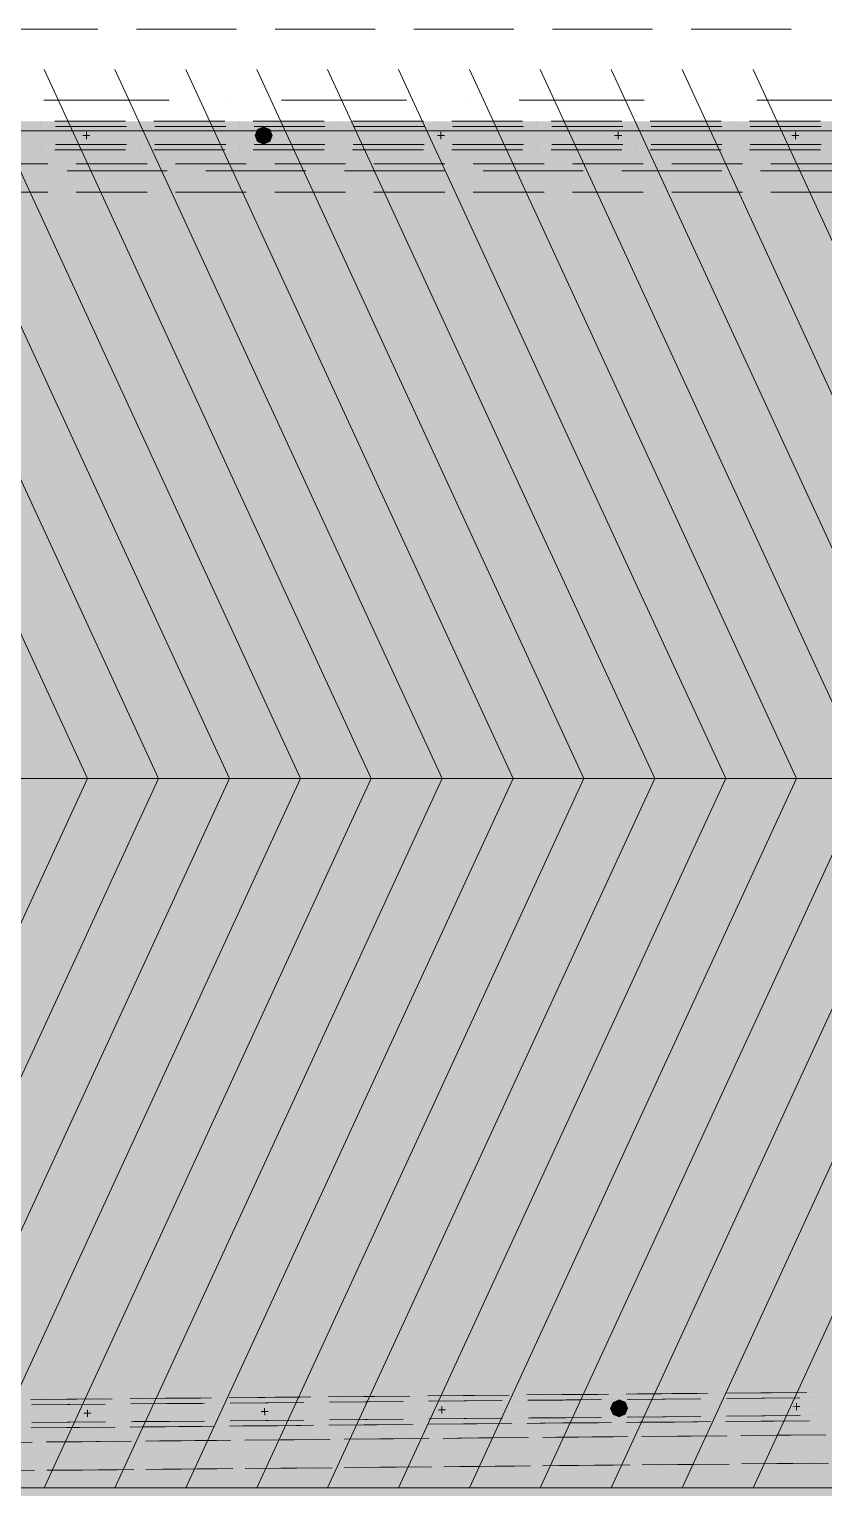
# Model space of a CAD drawing. Header units: inches. Extents: x 206002 to 410047, y 60394 to 83306.
# Drawn here: x 235411 to 236535, y 79249 to 81311 of the extents above; entities that cross this region are included whole.
import ezdxf

# ---------------------------------------------------------------- set-up
doc = ezdxf.new("R2010")
doc.units = ezdxf.units.IN
doc.header["$MEASUREMENT"] = 0
doc.layers.add('PDF_Shell - Roof', color=7, linetype='Continuous')
doc.layers.add('PDF_Structural - Bearing', color=7, linetype='Continuous')

msp = doc.modelspace()

# ---------------------------------------------------------------- hatches: boundary and pattern name
at = {"layer": 'PDF_Structural - Bearing', "true_color": 0xffffff, "transparency": 33554559}
for points in [[(237471.4, 81181), (226785.1, 81181), (226768.8, 81181), (226742.4, 81181), (226731.9, 81179.6), (226728.5, 81178.1), (226744.5, 81140.8), (226745.1, 81140.9), (226768.8, 81140.9), (226785.1, 81140.9), (237471.4, 81140.9)], [(237471.4, 81173.5), (226787.2, 81173.5), (226770.5, 81173.5), (226767.2, 81173.5), (226742.9, 81173.5), (226733.9, 81172.3), (226732.3, 81171.6), (226742.3, 81148.1), (226744.6, 81148.4), (226767.2, 81148.4), (226770.5, 81148.4), (226787.2, 81148.4), (237471.4, 81148.4)], [(235742.4, 81148.9), (235751, 81152.5), (235754.5, 81161), (235751, 81169.5), (235742.4, 81173), (235733.9, 81169.5), (235730.4, 81161), (235733.9, 81152.5)], [(237471.4, 81120.9), (226845.5, 81120.8), (226829.1, 81120.8), (226802.5, 81120.8), (226791.8, 81119.3), (226787.9, 81117.5), (226804.6, 81080.6), (226805.4, 81080.7), (226829.1, 81080.7), (226845.5, 81080.7), (237471.4, 81080.8)], [(237652.5, 79400.4), (237612.4, 79400.4), (237612.4, 79394.2), (228290.6, 79308.2), (228274.4, 79308), (228247.7, 79307.8), (228237.2, 79306.3), (228234, 79304.8), (228250.3, 79267.6), (228250.8, 79267.7), (228274.7, 79267.9), (228291, 79268.1), (237619.6, 79354.2), (237632.6, 79354.3), (237652.5, 79354.5)], [(237582.6, 79393.9), (228290.6, 79308.2), (228274.4, 79308), (228247.7, 79307.8), (228237.2, 79306.3), (228234, 79304.8), (228250.3, 79267.6), (228250.8, 79267.7), (228274.7, 79267.9), (228291, 79268.1), (237583, 79353.8)], [(237619.6, 79398.2), (237619.4, 79396.5), (237618.1, 79393.4), (237616, 79390.6), (237613.3, 79388.5), (237610.2, 79387.2), (237606, 79386.6), (237590.3, 79386.5), (228293.1, 79300.7), (228276.3, 79300.5), (228272.6, 79300.5), (228248.3, 79300.3), (228241.1, 79299.2), (228244.8, 79274), (228246.3, 79274.6), (228250.2, 79275.2), (228272.8, 79275.4), (228276.6, 79275.5), (228293.3, 79275.6), (237590.5, 79361.4), (237607.1, 79361.6), (237607.9, 79361.6), (237617, 79362.9), (237626.1, 79366.7), (237633.9, 79372.9), (237640, 79380.8), (237643.1, 79388.4)], [(237582.7, 79386.4), (228293.1, 79300.7), (228276.3, 79300.5), (228272.6, 79300.5), (228248.3, 79300.3), (228241.1, 79299.2), (228244.8, 79274), (228246.3, 79274.6), (228250.2, 79275.2), (228272.8, 79275.4), (228276.6, 79275.5), (228293.3, 79275.6), (237582.9, 79361.4)], [(236245.3, 79349.5), (236253.8, 79353.1), (236257.2, 79361.6), (236253.6, 79370.1), (236245.1, 79373.6), (236236.5, 79370), (236233.1, 79361.4), (236236.7, 79353)], [(236245.3, 79349.5), (236253.8, 79353.1), (236257.2, 79361.6), (236253.6, 79370.1), (236245.1, 79373.6), (236236.5, 79370), (236233.1, 79361.4), (236236.7, 79353)], [(237712.6, 79342), (237672.5, 79342), (237672.5, 79334.6), (228284.4, 79248), (228284.7, 79207.9), (237679.1, 79294.6), (237692.8, 79294.7), (237712.6, 79294.9)]]:
    msp.add_hatch(color=7, dxfattribs=at).paths.add_polyline_path(points)

# ---------------------------------------------------------------- linework, layer by layer
at = {"layer": 'PDF_Shell - Roof', "lineweight": 13}
msp.add_lwpolyline([(230813.4, 81167.7), (230848.1, 81167.7), (237582.3, 81167.7), (237582.3, 79162.5), (230848.1, 79162.5), (230813.4, 79162.5)], dxfattribs=at)
at = {"layer": 'PDF_Shell - Roof', "color": 7, "lineweight": 0, "true_color": 0xffffff, "transparency": 33554559}
msp.add_solid([(230848.1, 79162.5), (230848.1, 81167.7), (237582.3, 79162.5), (237582.3, 81167.7)], dxfattribs=at)
at = {"layer": 'PDF_Structural - Bearing', "lineweight": 18}
for points in [[(235366.4, 81311.3), (235507.9, 81311.3)], [(235562.6, 81311.3), (235704, 81311.3)], [(235758.7, 81311.3), (235900.1, 81311.3)], [(235954.8, 81311.3), (236096.3, 81311.3)], [(236150.9, 81311.3), (236292.4, 81311.3)], [(236347, 81311.3), (236488.6, 81311.3)], [(235464.5, 81110.8), (235606, 81110.8)], [(235660.6, 81110.8), (235802.1, 81110.8)], [(235856.7, 81110.8), (235998.2, 81110.8)], [(236052.8, 81110.8), (236194.3, 81110.8)], [(236249, 81110.8), (236390.4, 81110.8)], [(236445.1, 81110.8), (236586.7, 81110.8)]]:
    msp.add_lwpolyline(points, dxfattribs=at)
for points in [[(235493.5, 80251.8), (235030.8, 81254.4), (235493.5, 80251.8), (235030.8, 79249.2)], [(235593.7, 80251.8), (235131, 81254.4), (235593.7, 80251.8), (235131, 79249.2)], [(235694, 80251.8), (235231.3, 81254.4), (235694, 80251.8), (235231.3, 79249.2)], [(235794.3, 80251.8), (235331.6, 81254.4), (235794.3, 80251.8), (235331.6, 79249.2)], [(235894.5, 80251.8), (235431.8, 81254.4), (235894.5, 80251.8), (235431.8, 79249.2)], [(235994.8, 80251.8), (235532.1, 81254.4), (235994.8, 80251.8), (235532.1, 79249.2)], [(236095.1, 80251.8), (235632.3, 81254.4), (236095.1, 80251.8), (235632.3, 79249.2)], [(236195.3, 80251.8), (235732.6, 81254.4), (236195.3, 80251.8), (235732.6, 79249.2)], [(236295.6, 80251.8), (235832.9, 81254.4), (236295.6, 80251.8), (235832.9, 79249.2)], [(236395.9, 80251.8), (235933.1, 81254.4), (236395.9, 80251.8), (235933.1, 79249.2)], [(236496.1, 80251.8), (236033.4, 81254.4), (236496.1, 80251.8), (236033.4, 79249.2)], [(236596.4, 80251.8), (236133.7, 81254.4), (236596.4, 80251.8), (236133.7, 79249.2)], [(236696.6, 80251.8), (236233.9, 81254.4), (236696.6, 80251.8), (236233.9, 79249.2)], [(236796.9, 80251.8), (236334.2, 81254.4), (236796.9, 80251.8), (236334.2, 79249.2)], [(236897.2, 80251.8), (236434.5, 81254.4), (236897.2, 80251.8), (236434.5, 79249.2)]]:
    msp.add_lwpolyline(points, close=True, dxfattribs=at)
at = {"layer": 'PDF_Structural - Bearing', "lineweight": 20}
for points in [[(235431.7, 81211), (235608.6, 81211)], [(235697, 81211), (235697, 81211)], [(235767.7, 81211), (235944.6, 81211)], [(236033, 81211), (236033, 81211)], [(236103.8, 81211), (236280.6, 81211)], [(236369.1, 81211), (236369.1, 81211)], [(236439.8, 81211), (236616.6, 81211)]]:
    msp.add_lwpolyline(points, dxfattribs=at)
at = {"layer": 'PDF_Structural - Bearing', "lineweight": 13}
for points in [[(235426.9, 81181), (235426.9, 81181)], [(235428, 81173.5), (235428, 81173.5)], [(235547.2, 81181), (235497.1, 81181), (235447, 81181)], [(235548.3, 81173.5), (235498.2, 81173.5), (235448.1, 81173.5)], [(235491.8, 81166), (235491.8, 81161), (235491.8, 81156)], [(235567.3, 81181), (235567.3, 81181)], [(235568.4, 81173.5), (235568.4, 81173.5)], [(235687.6, 81181), (235637.5, 81181), (235587.3, 81181)], [(235688.7, 81173.5), (235638.6, 81173.5), (235588.4, 81173.5)], [(235707.6, 81181), (235707.6, 81181)], [(235708.7, 81173.5), (235708.7, 81173.5)], [(235828, 81181), (235777.8, 81181), (235727.7, 81181)], [(235829.1, 81173.5), (235778.9, 81173.5), (235728.8, 81173.5)], [(235848, 81181), (235848, 81181)], [(235849.1, 81173.5), (235849.1, 81173.5)], [(235968.3, 81181), (235918.2, 81181), (235868.1, 81181)], [(235969.4, 81173.5), (235919.3, 81173.5), (235869.2, 81173.5)], [(235988.4, 81181), (235988.4, 81181)], [(235989.5, 81173.5), (235989.5, 81173.5)], [(235993.1, 81166), (235993.1, 81161), (235993.1, 81156)], [(236108.7, 81181), (236058.6, 81181), (236008.4, 81181)], [(236109.8, 81173.5), (236059.7, 81173.5), (236009.5, 81173.5)], [(236128.8, 81181), (236128.8, 81181)], [(236129.9, 81173.5), (236129.9, 81173.5)], [(236249.1, 81181), (236198.9, 81181), (236148.8, 81181)], [(236250.2, 81173.5), (236200, 81173.5), (236149.9, 81173.5)], [(236243.8, 81166), (236243.8, 81161), (236243.8, 81156)], [(236269.1, 81181), (236269.1, 81181)], [(236270.2, 81173.5), (236270.2, 81173.5)], [(236389.4, 81181), (236339.3, 81181), (236289.2, 81181)], [(236390.5, 81173.5), (236340.4, 81173.5), (236290.3, 81173.5)], [(236409.5, 81181), (236409.5, 81181)], [(236410.6, 81173.5), (236410.6, 81173.5)], [(236529.8, 81181), (236479.7, 81181), (236429.5, 81181)], [(236530.9, 81173.5), (236480.8, 81173.5), (236430.6, 81173.5)], [(236494.4, 81166), (236494.4, 81161), (236494.4, 81156)], [(235428, 81148.4), (235428, 81148.4)], [(235448.1, 81148.4), (235498.2, 81148.4), (235548.3, 81148.4)], [(235496.8, 81161), (235491.8, 81161), (235486.8, 81161)], [(235568.4, 81148.4), (235568.4, 81148.4)], [(235588.4, 81148.4), (235638.6, 81148.4), (235688.7, 81148.4)], [(235708.7, 81148.4), (235708.7, 81148.4)], [(235728.8, 81148.4), (235778.9, 81148.4), (235829.1, 81148.4)], [(235730.4, 81161), (235730.4, 81161)], [(235754.5, 81161), (235754.5, 81161)], [(235849.1, 81148.4), (235849.1, 81148.4)], [(235869.2, 81148.4), (235919.3, 81148.4), (235969.4, 81148.4)], [(235998.1, 81161), (235993.1, 81161), (235988.1, 81161)], [(235989.5, 81148.4), (235989.5, 81148.4)], [(236009.5, 81148.4), (236059.7, 81148.4), (236109.8, 81148.4)], [(236129.9, 81148.4), (236129.9, 81148.4)], [(236149.9, 81148.4), (236200, 81148.4), (236250.2, 81148.4)], [(236248.8, 81161), (236243.8, 81161), (236238.7, 81161)], [(236270.2, 81148.4), (236270.2, 81148.4)], [(236290.3, 81148.4), (236340.4, 81148.4), (236390.5, 81148.4)], [(236410.6, 81148.4), (236410.6, 81148.4)], [(236430.6, 81148.4), (236480.8, 81148.4), (236530.9, 81148.4)], [(236499.4, 81161), (236494.4, 81161), (236489.4, 81161)], [(235426.9, 81140.9), (235426.9, 81140.9)], [(235447, 81140.9), (235497.1, 81140.9), (235547.2, 81140.9)], [(235567.3, 81140.9), (235567.3, 81140.9)], [(235587.3, 81140.9), (235637.5, 81140.9), (235687.6, 81140.9)], [(235707.6, 81140.9), (235707.6, 81140.9)], [(235727.7, 81140.9), (235777.8, 81140.9), (235828, 81140.9)], [(235848, 81140.9), (235848, 81140.9)], [(235868.1, 81140.9), (235918.2, 81140.9), (235968.3, 81140.9)], [(235988.4, 81140.9), (235988.4, 81140.9)], [(236008.4, 81140.9), (236058.6, 81140.9), (236108.7, 81140.9)], [(236128.8, 81140.9), (236128.8, 81140.9)], [(236148.8, 81140.9), (236198.9, 81140.9), (236249.1, 81140.9)], [(236269.1, 81140.9), (236269.1, 81140.9)], [(236289.2, 81140.9), (236339.3, 81140.9), (236389.4, 81140.9)], [(236409.5, 81140.9), (236409.5, 81140.9)], [(236429.5, 81140.9), (236479.7, 81140.9), (236529.8, 81140.9)], [(235437.1, 81120.9), (235387, 81120.9), (235336.9, 81120.9)], [(235457.2, 81120.9), (235457.2, 81120.9)], [(235577.5, 81120.9), (235527.4, 81120.9), (235477.2, 81120.9)], [(235597.6, 81120.9), (235597.6, 81120.9)], [(235717.9, 81120.9), (235667.7, 81120.9), (235617.6, 81120.9)], [(235737.9, 81120.9), (235737.9, 81120.9)], [(235858.2, 81120.9), (235808.1, 81120.9), (235758, 81120.9)], [(235878.3, 81120.9), (235878.3, 81120.9)], [(235998.6, 81120.9), (235948.5, 81120.9), (235898.3, 81120.9)], [(236018.7, 81120.9), (236018.7, 81120.9)], [(236139, 81120.9), (236088.8, 81120.9), (236038.7, 81120.9)], [(236159, 81120.9), (236159, 81120.9)], [(236279.3, 81120.9), (236229.2, 81120.9), (236179.1, 81120.9)], [(236299.4, 81120.9), (236299.4, 81120.9)], [(236419.7, 81120.9), (236369.6, 81120.9), (236319.5, 81120.9)], [(236439.8, 81120.9), (236439.8, 81120.9)], [(236560.1, 81120.9), (236510, 81120.9), (236459.8, 81120.9)], [(235336.9, 81080.8), (235387, 81080.8), (235437.1, 81080.8)], [(235457.2, 81080.8), (235457.2, 81080.8)], [(235477.2, 81080.8), (235527.4, 81080.8), (235577.5, 81080.8)], [(235597.6, 81080.8), (235597.6, 81080.8)], [(235617.6, 81080.8), (235667.7, 81080.8), (235717.9, 81080.8)], [(235737.9, 81080.8), (235737.9, 81080.8)], [(235758, 81080.8), (235808.1, 81080.8), (235858.2, 81080.8)], [(235878.3, 81080.8), (235878.3, 81080.8)], [(235898.3, 81080.8), (235948.5, 81080.8), (235998.6, 81080.8)], [(236018.7, 81080.8), (236018.7, 81080.8)], [(236038.7, 81080.8), (236088.8, 81080.8), (236139, 81080.8)], [(236159, 81080.8), (236159, 81080.8)], [(236179.1, 81080.8), (236229.2, 81080.8), (236279.3, 81080.8)], [(236299.4, 81080.8), (236299.4, 81080.8)], [(236319.5, 81080.8), (236369.6, 81080.8), (236419.7, 81080.8)], [(236439.8, 81080.8), (236439.8, 81080.8)], [(236459.8, 81080.8), (236510, 81080.8), (236560.1, 81080.8)], [(237582.3, 80652.9), (237582.3, 79249.2), (228174.3, 79249.2), (237582.3, 79249.2), (237582.3, 77845.5)], [(235513.3, 79374.8), (235463.2, 79374.4), (235413.1, 79373.9)], [(235528.2, 79375), (235478, 79374.5), (235427.9, 79374)], [(235533.4, 79375), (235533.4, 79375)], [(235548.2, 79375.2), (235548.2, 79375.2)], [(235653.7, 79376.1), (235603.6, 79375.7), (235553.4, 79375.2)], [(235668.5, 79376.3), (235618.4, 79375.8), (235568.3, 79375.3)], [(235673.8, 79376.3), (235673.8, 79376.3)], [(235688.6, 79376.5), (235688.6, 79376.5)], [(235794.1, 79377.4), (235743.9, 79377), (235693.8, 79376.5)], [(235808.9, 79377.6), (235758.8, 79377.1), (235708.6, 79376.6)], [(235814.1, 79377.6), (235814.1, 79377.6)], [(235829, 79377.7), (235829, 79377.7)], [(235934.3, 79378.7), (235884.2, 79378.3), (235834.2, 79377.8)], [(235949.3, 79378.9), (235899.1, 79378.4), (235849, 79377.9)], [(235954.4, 79378.9), (235954.4, 79378.9)], [(235955.7, 79371.4), (235955.7, 79371.4)], [(235959.5, 79371.4), (235959.5, 79371.4)], [(235969.3, 79379), (235969.3, 79379)], [(236074.7, 79380), (236024.6, 79379.6), (235974.4, 79379.1)], [(236076, 79372.5), (236025.9, 79372), (235975.7, 79371.6)], [(236079.8, 79372.5), (236029.7, 79372.1), (235979.6, 79371.6)], [(236089.6, 79380.2), (236039.5, 79379.7), (235989.4, 79379.2)], [(236094.8, 79380.2), (236094.8, 79380.2)], [(236096.1, 79372.7), (236096.1, 79372.7)], [(236099.9, 79372.7), (236099.9, 79372.7)], [(236109.7, 79380.3), (236109.7, 79380.3)], [(236215.1, 79381.3), (236164.9, 79380.9), (236114.8, 79380.4)], [(236216.4, 79373.8), (236166.2, 79373.3), (236116.1, 79372.9)], [(236220.2, 79373.8), (236170.1, 79373.4), (236119.9, 79372.9)], [(236230, 79381.4), (236179.9, 79381), (236129.8, 79380.5)], [(236235.1, 79381.5), (236235.1, 79381.5)], [(236236.4, 79374), (236236.4, 79374)], [(236240.2, 79374), (236240.2, 79374)], [(236250.1, 79381.6), (236250.1, 79381.6)], [(236355.4, 79382.6), (236305.3, 79382.2), (236255.2, 79381.7)], [(236356.7, 79375.1), (236306.6, 79374.6), (236256.5, 79374.2)], [(236360.6, 79375.1), (236310.4, 79374.7), (236260.3, 79374.2)], [(236370.4, 79382.8), (236320.3, 79382.3), (236270.1, 79381.8)], [(236375.5, 79382.8), (236375.5, 79382.8)], [(236376.8, 79375.3), (236376.8, 79375.3)], [(236380.6, 79375.3), (236380.6, 79375.3)], [(236390.4, 79382.9), (236390.4, 79382.9)], [(236495.8, 79383.9), (236445.7, 79383.4), (236395.6, 79383)], [(236497.1, 79376.4), (236447, 79375.9), (236396.9, 79375.5)], [(236500.9, 79376.4), (236450.8, 79376), (236400.7, 79375.5)], [(236510.8, 79384), (236460.6, 79383.6), (236410.5, 79383.1)], [(236515.9, 79384.1), (236515.9, 79384.1)], [(236517.2, 79376.6), (236517.2, 79376.6)], [(236521, 79376.6), (236521, 79376.6)], [(236530.8, 79384.2), (236530.8, 79384.2)], [(235514.5, 79367.3), (235464.4, 79366.9), (235414.3, 79366.4)], [(235518.3, 79367.4), (235468.2, 79366.9), (235418.1, 79366.4)], [(235534.6, 79367.5), (235534.6, 79367.5)], [(235538.4, 79367.6), (235538.4, 79367.6)], [(235654.9, 79368.6), (235604.8, 79368.2), (235554.6, 79367.7)], [(235658.7, 79368.7), (235608.6, 79368.2), (235558.4, 79367.7)], [(235675, 79368.8), (235675, 79368.8)], [(235678.8, 79368.8), (235678.8, 79368.8)], [(235795.3, 79369.9), (235745.1, 79369.5), (235695, 79369)], [(235799.1, 79370), (235749, 79369.5), (235698.8, 79369)], [(235815.3, 79370.1), (235815.3, 79370.1)], [(235819.1, 79370.1), (235819.1, 79370.1)], [(235935.6, 79371.2), (235885.5, 79370.8), (235835.4, 79370.3)], [(235939.5, 79371.3), (235889.3, 79370.8), (235839.2, 79370.3)], [(236233.1, 79361.4), (236233.1, 79361.4)], [(236233.1, 79361.4), (236233.1, 79361.4)], [(236257.2, 79361.6), (236257.2, 79361.6)], [(236257.2, 79361.6), (236257.2, 79361.6)], [(236397.1, 79350.4), (236447.2, 79350.9), (236497.3, 79351.3)], [(236400.9, 79350.4), (236451, 79350.9), (236501.1, 79351.4)], [(236517.4, 79351.5), (236517.4, 79351.5)], [(236521.2, 79351.5), (236521.2, 79351.5)], [(235411.7, 79333.8), (235411.7, 79333.8)], [(235413.4, 79333.8), (235463.5, 79334.3), (235513.6, 79334.7)], [(235414.6, 79341.3), (235464.7, 79341.8), (235514.8, 79342.3)], [(235418.3, 79341.4), (235468.4, 79341.8), (235518.5, 79342.3)], [(235431.7, 79334), (235481.8, 79334.4), (235532, 79334.9)], [(235533.7, 79334.9), (235533.7, 79334.9)], [(235534.9, 79342.4), (235534.9, 79342.4)], [(235538.6, 79342.5), (235538.6, 79342.5)], [(235552, 79335.1), (235552, 79335.1)], [(235553.7, 79335.1), (235603.9, 79335.6), (235654, 79336)], [(235554.8, 79342.6), (235605, 79343.1), (235655.1, 79343.6)], [(235558.6, 79342.7), (235608.8, 79343.1), (235658.9, 79343.6)], [(235572.1, 79335.3), (235622.2, 79335.7), (235672.3, 79336.2)], [(235674.1, 79336.2), (235674.1, 79336.2)], [(235675.2, 79343.7), (235675.2, 79343.7)], [(235679, 79343.8), (235679, 79343.8)], [(235692.4, 79336.4), (235692.4, 79336.4)], [(235694.1, 79336.4), (235744.2, 79336.9), (235794.4, 79337.3)], [(235695.2, 79343.9), (235745.3, 79344.4), (235795.5, 79344.9)], [(235699, 79344), (235749.2, 79344.4), (235799.3, 79344.9)], [(235712.5, 79336.6), (235762.6, 79337), (235812.7, 79337.5)], [(235814.4, 79337.5), (235814.4, 79337.5)], [(235815.5, 79345), (235815.5, 79345)], [(235819.3, 79345.1), (235819.3, 79345.1)], [(235832.8, 79337.7), (235832.8, 79337.7)], [(235834.5, 79337.7), (235884.6, 79338.2), (235934.7, 79338.6)], [(235835.6, 79345.2), (235885.7, 79345.7), (235935.8, 79346.2)], [(235839.4, 79345.3), (235889.5, 79345.7), (235939.7, 79346.2)], [(235852.8, 79337.9), (235903, 79338.3), (235953.1, 79338.8)], [(235954.8, 79338.8), (235954.8, 79338.8)], [(235955.9, 79346.3), (235955.9, 79346.3)], [(235959.7, 79346.4), (235959.7, 79346.4)], [(235973.1, 79339), (235973.1, 79339)], [(235974.8, 79339), (236025, 79339.5), (236075.1, 79339.9)], [(235975.9, 79346.5), (236026.1, 79347), (236076.2, 79347.4)], [(235979.8, 79346.6), (236029.9, 79347), (236080, 79347.5)], [(235993.2, 79339.2), (236043.3, 79339.6), (236093.5, 79340.1)], [(236095.2, 79340.1), (236095.2, 79340.1)], [(236096.3, 79347.6), (236096.3, 79347.6)], [(236100.1, 79347.7), (236100.1, 79347.7)], [(236113.5, 79340.3), (236113.5, 79340.3)], [(236115.2, 79340.3), (236165.3, 79340.8), (236215.5, 79341.2)], [(236116.3, 79347.8), (236166.4, 79348.3), (236216.6, 79348.7)], [(236120.1, 79347.9), (236170.3, 79348.3), (236220.4, 79348.8)], [(236133.6, 79340.5), (236183.7, 79340.9), (236233.8, 79341.4)], [(236235.5, 79341.4), (236235.5, 79341.4)], [(236236.6, 79348.9), (236236.6, 79348.9)], [(236240.4, 79349), (236240.4, 79349)], [(236253.9, 79341.6), (236253.9, 79341.6)], [(236255.6, 79341.6), (236305.7, 79342), (236355.8, 79342.5)], [(236256.7, 79349.1), (236306.8, 79349.6), (236357, 79350)], [(236260.5, 79349.1), (236310.6, 79349.6), (236360.8, 79350.1)], [(236273.9, 79341.8), (236324.1, 79342.2), (236374.2, 79342.7)], [(236375.9, 79342.7), (236375.9, 79342.7)], [(236377, 79350.2), (236377, 79350.2)], [(236380.8, 79350.3), (236380.8, 79350.3)], [(236394.2, 79342.9), (236394.2, 79342.9)], [(236396, 79342.9), (236446.1, 79343.3), (236496.2, 79343.8)], [(236414.3, 79343), (236464.4, 79343.5), (236514.6, 79344)], [(236516.3, 79344), (236516.3, 79344)], [(236534.6, 79344.2), (236534.6, 79344.2)], [(235414.8, 79313.8), (235364.6, 79313.3), (235314.5, 79312.8)], [(235415.2, 79313.8), (235415.2, 79313.8)], [(235434.8, 79314), (235434.8, 79314)], [(235535.5, 79314.9), (235485.4, 79314.4), (235435.2, 79314)], [(235555.1, 79315.1), (235505, 79314.6), (235454.9, 79314.1)], [(235555.5, 79315.1), (235555.5, 79315.1)], [(235575.2, 79315.2), (235575.2, 79315.2)], [(235675.9, 79316.2), (235625.7, 79315.7), (235575.6, 79315.3)], [(235695.5, 79316.4), (235645.4, 79315.9), (235595.2, 79315.4)], [(235695.9, 79316.4), (235695.9, 79316.4)], [(235715.6, 79316.5), (235715.6, 79316.5)], [(235816.2, 79317.5), (235766.1, 79317), (235716, 79316.5)], [(235835.9, 79317.7), (235785.7, 79317.2), (235735.6, 79316.7)], [(235836.3, 79317.7), (235836.3, 79317.7)], [(235855.9, 79317.8), (235855.9, 79317.8)], [(235956.6, 79318.8), (235906.5, 79318.3), (235856.3, 79317.8)], [(235976.2, 79319), (235926.1, 79318.5), (235876, 79318)], [(235976.7, 79319), (235976.7, 79319)], [(235996.3, 79319.1), (235996.3, 79319.1)], [(236097, 79320.1), (236046.8, 79319.6), (235996.7, 79319.1)], [(236116.6, 79320.2), (236066.5, 79319.8), (236016.4, 79319.3)], [(236117, 79320.2), (236117, 79320.2)], [(236136.7, 79320.4), (236136.7, 79320.4)], [(236237.3, 79321.4), (236187.2, 79320.9), (236137.1, 79320.4)], [(236257, 79321.5), (236206.9, 79321.1), (236156.7, 79320.6)], [(236257.4, 79321.5), (236257.4, 79321.5)], [(236277, 79321.7), (236277, 79321.7)], [(236377.7, 79322.7), (236327.6, 79322.2), (236277.4, 79321.7)], [(236397.4, 79322.8), (236347.2, 79322.4), (236297.1, 79321.9)], [(236397.8, 79322.8), (236397.8, 79322.8)], [(236417.4, 79323), (236417.4, 79323)], [(236518.1, 79323.9), (236467.9, 79323.5), (236417.8, 79323)], [(236537.6, 79324.1), (236487.6, 79323.7), (236437.5, 79323.2)], [(235318, 79272.8), (235368.1, 79273.2), (235418.3, 79273.7)], [(235415.6, 79273.7), (235415.6, 79273.7)], [(235435.6, 79273.9), (235485.8, 79274.3), (235535.9, 79274.8)], [(235438.3, 79273.9), (235438.3, 79273.9)], [(235458.4, 79274.1), (235508.5, 79274.5), (235558.6, 79275)], [(235555.9, 79275), (235555.9, 79275)], [(235576, 79275.1), (235626.1, 79275.6), (235676.3, 79276.1)], [(235578.7, 79275.2), (235578.7, 79275.2)], [(235598.8, 79275.4), (235648.9, 79275.8), (235699, 79276.3)], [(235696.3, 79276.3), (235696.3, 79276.3)], [(235716.4, 79276.4), (235766.5, 79276.9), (235816.6, 79277.4)], [(235719.1, 79276.5), (235719.1, 79276.5)], [(235739.1, 79276.7), (235789.3, 79277.1), (235839.4, 79277.6)], [(235836.7, 79277.6), (235836.7, 79277.6)], [(235856.7, 79277.7), (235906.9, 79278.2), (235957, 79278.7)], [(235859.4, 79277.8), (235859.4, 79277.8)], [(235879.5, 79277.9), (235929.6, 79278.4), (235979.8, 79278.9)], [(235977.1, 79278.8), (235977.1, 79278.8)], [(235997.1, 79279), (236047.2, 79279.5), (236097.4, 79280)], [(235999.8, 79279.1), (235999.8, 79279.1)], [(236019.9, 79279.2), (236070, 79279.7), (236120, 79280.2)], [(236117.4, 79280.1), (236117.4, 79280.1)], [(236137.4, 79280.3), (236187.5, 79280.8), (236237.6, 79281.3)], [(236140.1, 79280.4), (236140.1, 79280.4)], [(236160.1, 79280.5), (236210.3, 79281), (236260.4, 79281.5)], [(236257.7, 79281.4), (236257.7, 79281.4)], [(236277.7, 79281.6), (236327.9, 79282.1), (236378, 79282.5)], [(236280.5, 79281.6), (236280.5, 79281.6)], [(236300.5, 79281.8), (236350.6, 79282.3), (236400.8, 79282.8)], [(236398.1, 79282.7), (236398.1, 79282.7)], [(236418.1, 79282.9), (236468.2, 79283.4), (236518.4, 79283.8)], [(236420.8, 79282.9), (236420.8, 79282.9)], [(236440.9, 79283.1), (236491, 79283.6), (236541.1, 79284.1)]]:
    msp.add_lwpolyline(points, dxfattribs=at)
for points in [[(235742.4, 81148.9), (235751, 81152.5), (235754.5, 81161), (235751, 81169.5), (235742.4, 81173), (235733.9, 81169.5), (235730.4, 81161), (235733.9, 81152.5)], [(228174.3, 80251.8), (237582.3, 80251.8)], [(236245.3, 79349.5), (236253.8, 79353.1), (236257.2, 79361.6), (236253.6, 79370.1), (236245.1, 79373.6), (236236.5, 79370), (236233.1, 79361.4), (236236.7, 79353)], [(236245.3, 79349.5), (236253.8, 79353.1), (236257.2, 79361.6), (236253.6, 79370.1), (236245.1, 79373.6), (236236.5, 79370), (236233.1, 79361.4), (236236.7, 79353)], [(235488.2, 79354.6), (235493.2, 79354.6), (235498.2, 79354.6), (235493.2, 79354.6)], [(235493.3, 79349.6), (235493.2, 79354.6), (235493.2, 79359.6), (235493.2, 79354.6)], [(235738.8, 79356.9), (235743.8, 79356.9), (235748.9, 79357), (235743.8, 79356.9)], [(235743.9, 79351.9), (235743.8, 79356.9), (235743.8, 79361.9), (235743.8, 79356.9)], [(235989.5, 79359.2), (235994.5, 79359.2), (235999.5, 79359.3), (235994.5, 79359.2)], [(235994.6, 79354.2), (235994.5, 79359.2), (235994.5, 79364.2), (235994.5, 79359.2)], [(236490.8, 79363.8), (236495.8, 79363.9), (236500.8, 79363.9), (236495.8, 79363.9)], [(236495.8, 79358.8), (236495.8, 79363.9), (236495.8, 79368.9), (236495.8, 79363.9)], [(228174.3, 79249.2), (237582.3, 79249.2)]]:
    msp.add_lwpolyline(points, close=True, dxfattribs=at)
at = {"layer": 'PDF_Structural - Bearing', "color": 7, "lineweight": 0, "true_color": 0xffffff, "transparency": 33554559}
msp.add_solid([(228334.5, 79248.4), (228334.8, 79208.3), (237583.2, 79333.8), (237583.5, 79293.7)], dxfattribs=at)

doc.saveas('drawing.dxf')
